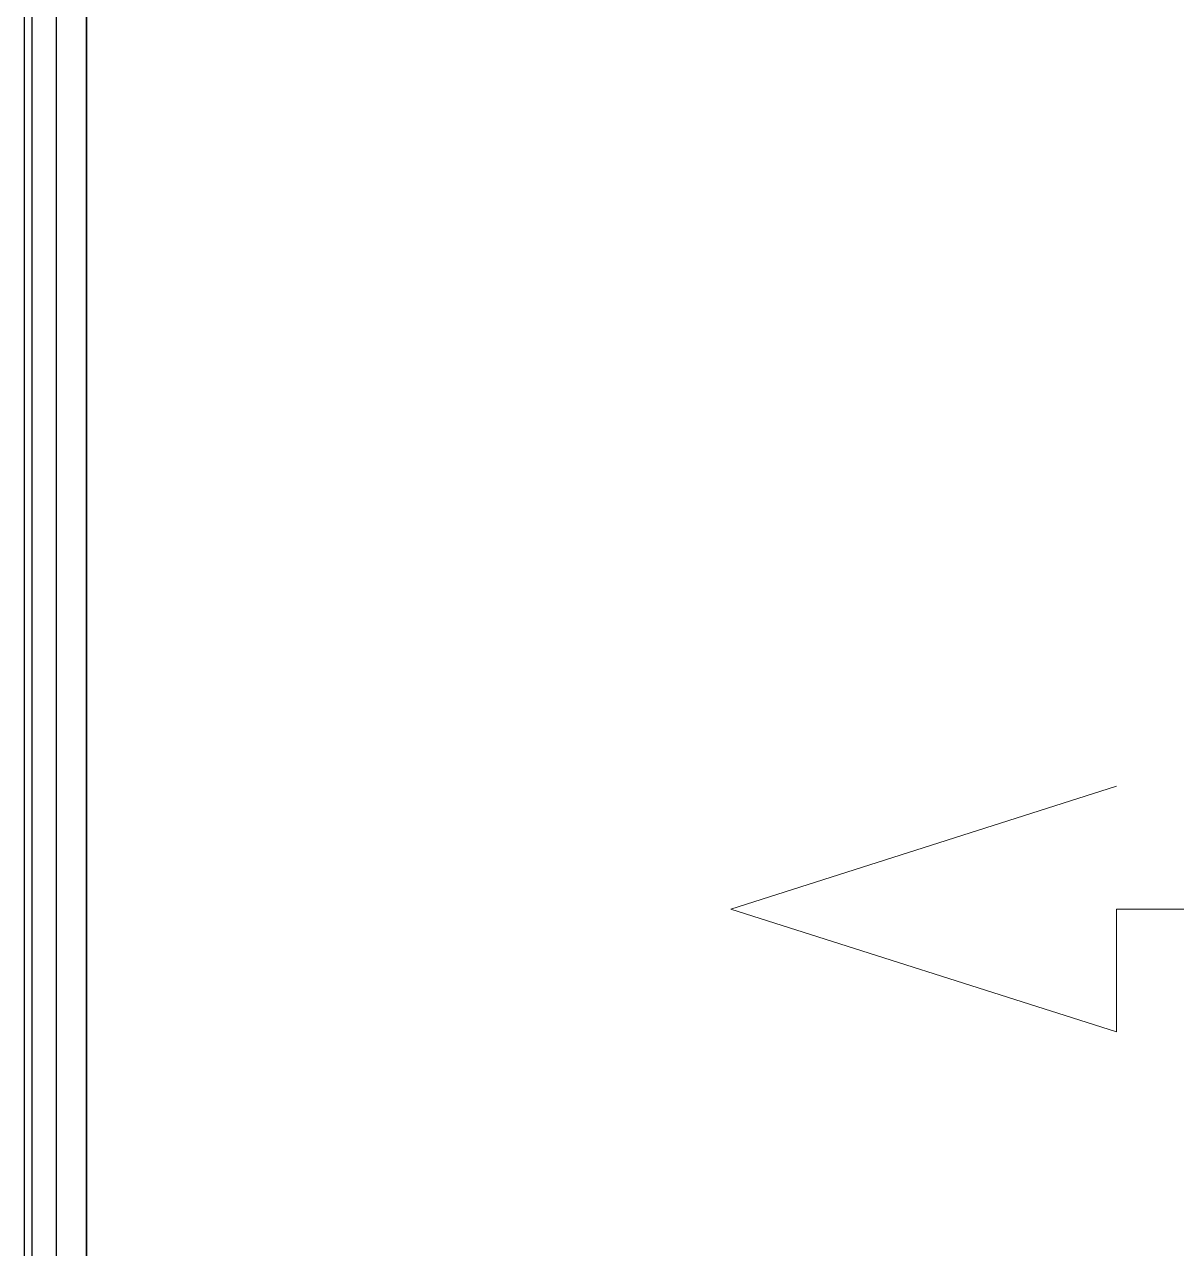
# Model space of a CAD drawing. Header units: millimetres. Extents: x -71832 to -66467, y 2511 to 5495.
# Drawn here: x -70226 to -69488, y 3926 to 4710 of the extents above; entities that cross this region are included whole.
import ezdxf

# ---------------------------------------------------------------- set-up
doc = ezdxf.new("R2010")
doc.units = ezdxf.units.MM
doc.layers.add('DOĞRAMA GÖRÜNÜŞ', color=165, linetype='Continuous', lineweight=0)

msp = doc.modelspace()

# ---------------------------------------------------------------- linework, layer by layer
for p, q in [((-70205.74, 3093.7), (-70205.74, 5273.1)), ((-70186.63, 3210.2), (-70186.63, 5156.59))]:
    msp.add_line(p, q)
for points in [[(-70226.34, 5176.39), (-68864.4, 5176.39), (-68864.4, 3190.2), (-70226.34, 3190.2)], [(-70221.34, 5171.39), (-68869.4, 5171.39), (-68869.4, 3195.2), (-70221.34, 3195.2)], [(-68884.4, 5156.59), (-70186.63, 5156.59), (-70186.63, 3210.2), (-68884.4, 3210.2)]]:
    msp.add_lwpolyline(points, close=True)
at = {"layer": 'DOĞRAMA GÖRÜNÜŞ', "color": 0}
msp.add_lwpolyline([(-69211.89, 3954.8), (-69211.89, 4143.4), (-69526.68, 4143.4), (-69526.68, 4064.7), (-69773.73, 4143.4), (-69526.68, 4222.1)], dxfattribs=at)

doc.saveas('drawing.dxf')
